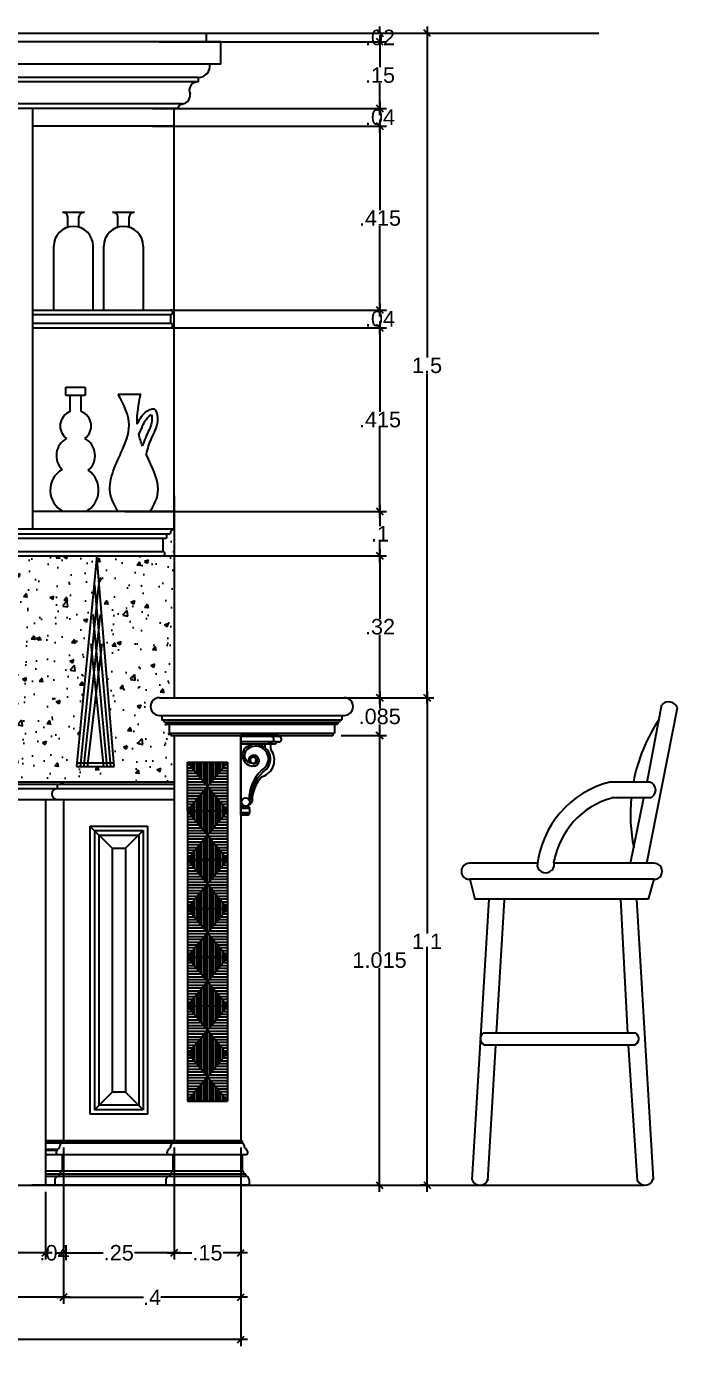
# Model space of a CAD drawing. Header units: millimetres. Extents: x 313 to 326.9, y 157.3 to 165.7.
# Drawn here: x 318.353 to 319.821, y 157.286 to 160.272 of the extents above; entities that cross this region are included whole.
import ezdxf

# ---------------------------------------------------------------- set-up
doc = ezdxf.new("R2010")
doc.units = ezdxf.units.MM
doc.header["$LTSCALE"] = 0.1
doc.header["$MEASUREMENT"] = 0
for name, color, linetype in [('cotas', 11, 'Continuous'), ('MUEBLE', 7, 'Continuous'), ('MUEBLES', 7, 'Continuous')]:
    doc.layers.add(name, color=color, linetype=linetype)
doc.styles.add('jose', font='swissel.ttf', dxfattribs={"height": 0.035})
doc.dimstyles.new('ISO-25', dxfattribs={"dimscale": 0, "dimtxt": 0.05, "dimasz": 0.015, "dimexe": 0.015, "dimexo": 0.015, "dimgap": 0, "dimtad": 0, "dimtih": 1, "dimtoh": 1, "dimdec": 3, "dimzin": 12, "dimdsep": 46, "dimtxsty": 'jose', "dimblk": 'OBLIQUE', "dimcen": 0.025, "dimdle": 0.015, "dimadec": 3, "dimazin": 3, "dimtfac": 1, "dimtdec": 3, "dimtix": 1, "dimtofl": 0, "dimtmove": 2, "dimatfit": 3, "dimfxl": 1, "dimarcsym": 0})

# ---------------------------------------------------------------- blocks, each defined once
blk = doc.blocks.new('ILUMINACION')
at = {"layer": 'MUEBLE', "color": 11}
for p, q in [((0, 0), (-0.0457, -0.4754)), ((0.0394, -0.4754), (0, 0)), ((0.0037, -0.0662), (-0.0378, -0.4759)), ((0.0314, -0.4759), (-0.0043, -0.0662)), ((0.0074, -0.1325), (-0.0298, -0.4765)), ((0.0235, -0.4763), (-0.0086, -0.1324)), ((0.0111, -0.1987), (-0.0218, -0.477)), ((0.0155, -0.4768), (-0.0129, -0.1986)), ((-0.0457, -0.4674), (0.0394, -0.4674)), ((-0.0457, -0.4754), (0.0394, -0.4754))]:
    blk.add_line(p, q, dxfattribs=at)
blk = doc.blocks.new('_Oblique')
at = {"layer": 'MUEBLE', "color": 0, "lineweight": -2}
blk.add_line((-0.5, -0.5), (0.5, 0.5), dxfattribs=at)
blk = doc.blocks.new('*D62')
at = {"layer": 'cotas', "color": 0, "lineweight": -2}
for p, q in [((319.2565, 160.2721), (319.2565, 159.525)), ((319.0526, 160.2571), (319.2715, 160.2571)), ((319.2565, 158.7421), (319.2565, 159.4891)), ((319.0526, 158.7571), (319.2715, 158.7571))]:
    blk.add_line(p, q, dxfattribs=at)
at = {"layer": 'Defpoints', "color": 0}
for p in [(319.0376, 160.2571), (319.2565, 160.2571), (319.0376, 158.7571)]:
    blk.add_point(p, dxfattribs=at)
at = {"layer": 'cotas', "color": 0, "lineweight": -2, "xscale": 0.015, "yscale": 0.015, "zscale": 0.015}
for p, rotation in [((319.2565, 160.2571), 90), ((319.2565, 158.7571), 270)]:
    blk.add_blockref('_Oblique', p, dxfattribs=dict(at, rotation=rotation))
at = {"layer": 'cotas', "color": 0, "insert": (319.2565, 159.5071), "char_height": 0.035, "attachment_point": 5, "style": 'jose'}
blk.add_mtext('1.5', dxfattribs=at)
blk = doc.blocks.new('*D61')
at = {"layer": 'cotas', "color": 0, "lineweight": -2}
for p, q in [((319.1503, 160.2571), (319.1503, 160.2721)), ((318.667, 160.2571), (319.1653, 160.2571)), ((318.667, 160.2371), (319.1653, 160.2371)), ((319.1503, 160.2371), (319.1503, 160.2221))]:
    blk.add_line(p, q, dxfattribs=at)
at = {"layer": 'Defpoints', "color": 0}
for p in [(318.652, 160.2571), (319.1503, 160.2571), (318.652, 160.2371)]:
    blk.add_point(p, dxfattribs=at)
at = {"layer": 'cotas', "color": 0, "lineweight": -2, "xscale": 0.015, "yscale": 0.015, "zscale": 0.015}
for p, rotation in [((319.1503, 160.2571), 270), ((319.1503, 160.2371), 90)]:
    blk.add_blockref('_Oblique', p, dxfattribs=dict(at, rotation=rotation))
at = {"layer": 'cotas', "color": 0, "insert": (319.1503, 160.2471), "char_height": 0.035, "attachment_point": 5, "style": 'jose'}
blk.add_mtext('.02', dxfattribs=at)
blk = doc.blocks.new('*D60')
at = {"layer": 'cotas', "color": 0, "lineweight": -2}
for p, q in [((319.1503, 160.2521), (319.1503, 160.18)), ((318.652, 160.2371), (319.1653, 160.2371)), ((319.1503, 160.0721), (319.1503, 160.1441)), ((318.652, 160.0871), (319.1653, 160.0871))]:
    blk.add_line(p, q, dxfattribs=at)
at = {"layer": 'Defpoints', "color": 0}
for p in [(318.637, 160.2371), (319.1503, 160.2371), (318.637, 160.0871)]:
    blk.add_point(p, dxfattribs=at)
at = {"layer": 'cotas', "color": 0, "lineweight": -2, "xscale": 0.015, "yscale": 0.015, "zscale": 0.015}
for p, rotation in [((319.1503, 160.2371), 90), ((319.1503, 160.0871), 270)]:
    blk.add_blockref('_Oblique', p, dxfattribs=dict(at, rotation=rotation))
at = {"layer": 'cotas', "color": 0, "insert": (319.1503, 160.1621), "char_height": 0.035, "attachment_point": 5, "style": 'jose'}
blk.add_mtext('.15', dxfattribs=at)
blk = doc.blocks.new('*D59')
at = {"layer": 'cotas', "color": 0, "lineweight": -2}
for p, q in [((319.1503, 160.1021), (319.1503, 160.085)), ((318.637, 160.0871), (319.1653, 160.0871)), ((318.637, 160.0471), (319.1653, 160.0471)), ((319.1503, 160.0321), (319.1503, 160.0491))]:
    blk.add_line(p, q, dxfattribs=at)
at = {"layer": 'Defpoints', "color": 0}
for p in [(318.622, 160.0871), (319.1503, 160.0871), (318.622, 160.0471)]:
    blk.add_point(p, dxfattribs=at)
at = {"layer": 'cotas', "color": 0, "lineweight": -2, "xscale": 0.015, "yscale": 0.015, "zscale": 0.015}
for p, rotation in [((319.1503, 160.0871), 90), ((319.1503, 160.0471), 270)]:
    blk.add_blockref('_Oblique', p, dxfattribs=dict(at, rotation=rotation))
at = {"layer": 'cotas', "color": 0, "insert": (319.1503, 160.0671), "char_height": 0.035, "attachment_point": 5, "style": 'jose'}
blk.add_mtext('.04', dxfattribs=at)
blk = doc.blocks.new('*D58')
at = {"layer": 'cotas', "color": 0, "lineweight": -2}
for p, q in [((319.1503, 160.0621), (319.1503, 159.8575)), ((318.6432, 160.0471), (319.1653, 160.0471)), ((319.1503, 159.6171), (319.1503, 159.8216)), ((318.6589, 159.6321), (319.1653, 159.6321))]:
    blk.add_line(p, q, dxfattribs=at)
at = {"layer": 'Defpoints', "color": 0}
for p in [(318.6282, 160.0471), (319.1503, 160.0471), (318.6439, 159.6321)]:
    blk.add_point(p, dxfattribs=at)
at = {"layer": 'cotas', "color": 0, "lineweight": -2, "xscale": 0.015, "yscale": 0.015, "zscale": 0.015}
for p, rotation in [((319.1503, 160.0471), 90), ((319.1503, 159.6321), 270)]:
    blk.add_blockref('_Oblique', p, dxfattribs=dict(at, rotation=rotation))
at = {"layer": 'cotas', "color": 0, "insert": (319.1503, 159.8396), "char_height": 0.035, "attachment_point": 5, "style": 'jose'}
blk.add_mtext('.415', dxfattribs=at)
blk = doc.blocks.new('*D57')
at = {"layer": 'cotas', "color": 0, "lineweight": -2}
for p, q in [((319.1503, 159.6471), (319.1503, 159.63)), ((318.5882, 159.6321), (319.1653, 159.6321)), ((318.5882, 159.5921), (319.1653, 159.5921)), ((319.1503, 159.5771), (319.1503, 159.5941))]:
    blk.add_line(p, q, dxfattribs=at)
at = {"layer": 'Defpoints', "color": 0}
for p in [(318.5732, 159.6321), (319.1503, 159.6321), (318.5732, 159.5921)]:
    blk.add_point(p, dxfattribs=at)
at = {"layer": 'cotas', "color": 0, "lineweight": -2, "xscale": 0.015, "yscale": 0.015, "zscale": 0.015}
for p, rotation in [((319.1503, 159.6321), 90), ((319.1503, 159.5921), 270)]:
    blk.add_blockref('_Oblique', p, dxfattribs=dict(at, rotation=rotation))
at = {"layer": 'cotas', "color": 0, "insert": (319.1503, 159.6121), "char_height": 0.035, "attachment_point": 5, "style": 'jose'}
blk.add_mtext('.04', dxfattribs=at)
blk = doc.blocks.new('*D56')
at = {"layer": 'cotas', "color": 0, "lineweight": -2}
for p, q in [((318.5895, 159.5921), (319.1653, 159.5921)), ((319.1503, 159.6071), (319.1503, 159.4025)), ((319.1503, 159.1621), (319.1503, 159.3666)), ((318.5895, 159.1771), (319.1653, 159.1771))]:
    blk.add_line(p, q, dxfattribs=at)
at = {"layer": 'Defpoints', "color": 0}
for p in [(318.5745, 159.5921), (319.1503, 159.5921), (318.5745, 159.1771)]:
    blk.add_point(p, dxfattribs=at)
at = {"layer": 'cotas', "color": 0, "lineweight": -2, "xscale": 0.015, "yscale": 0.015, "zscale": 0.015}
for p, rotation in [((319.1503, 159.5921), 90), ((319.1503, 159.1771), 270)]:
    blk.add_blockref('_Oblique', p, dxfattribs=dict(at, rotation=rotation))
at = {"layer": 'cotas', "color": 0, "insert": (319.1503, 159.3846), "char_height": 0.035, "attachment_point": 5, "style": 'jose'}
blk.add_mtext('.415', dxfattribs=at)
blk = doc.blocks.new('*D55')
at = {"layer": 'cotas', "color": 0, "lineweight": -2}
for p, q in [((318.5745, 159.1771), (319.1653, 159.1771)), ((319.1503, 159.1921), (319.1503, 159.1446)), ((319.1503, 159.0621), (319.1503, 159.1096)), ((318.5805, 159.0771), (319.1653, 159.0771))]:
    blk.add_line(p, q, dxfattribs=at)
at = {"layer": 'Defpoints', "color": 0}
for p in [(318.5595, 159.1771), (319.1503, 159.1771), (318.5655, 159.0771)]:
    blk.add_point(p, dxfattribs=at)
at = {"layer": 'cotas', "color": 0, "lineweight": -2, "xscale": 0.015, "yscale": 0.015, "zscale": 0.015}
for p, rotation in [((319.1503, 159.1771), 90), ((319.1503, 159.0771), 270)]:
    blk.add_blockref('_Oblique', p, dxfattribs=dict(at, rotation=rotation))
at = {"layer": 'cotas', "color": 0, "insert": (319.1503, 159.1271), "char_height": 0.035, "attachment_point": 5, "style": 'jose'}
blk.add_mtext('.1', dxfattribs=at)
blk = doc.blocks.new('*D54')
at = {"layer": 'cotas', "color": 0, "lineweight": -2}
for p, q in [((318.5117, 159.0771), (319.1653, 159.0771)), ((319.1503, 159.0921), (319.1503, 158.9351)), ((319.1503, 158.7421), (319.1503, 158.8991)), ((319.0526, 158.7571), (319.1653, 158.7571))]:
    blk.add_line(p, q, dxfattribs=at)
at = {"layer": 'Defpoints', "color": 0}
for p in [(318.4967, 159.0771), (319.1503, 159.0771), (319.0376, 158.7571)]:
    blk.add_point(p, dxfattribs=at)
at = {"layer": 'cotas', "color": 0, "lineweight": -2, "xscale": 0.015, "yscale": 0.015, "zscale": 0.015}
for p, rotation in [((319.1503, 159.0771), 90), ((319.1503, 158.7571), 270)]:
    blk.add_blockref('_Oblique', p, dxfattribs=dict(at, rotation=rotation))
at = {"layer": 'cotas', "color": 0, "insert": (319.1503, 158.9171), "char_height": 0.035, "attachment_point": 5, "style": 'jose'}
blk.add_mtext('.32', dxfattribs=at)
blk = doc.blocks.new('*D53')
at = {"layer": 'cotas', "color": 0, "lineweight": -2}
for p, q in [((319.0376, 158.7571), (319.2715, 158.7571)), ((319.2565, 158.7721), (319.2565, 158.2246)), ((319.2565, 157.6421), (319.2565, 158.1896)), ((319.2584, 157.6571), (319.2415, 157.6571))]:
    blk.add_line(p, q, dxfattribs=at)
at = {"layer": 'Defpoints', "color": 0}
for p in [(319.0226, 158.7571), (319.2565, 158.7571), (319.2734, 157.6571)]:
    blk.add_point(p, dxfattribs=at)
at = {"layer": 'cotas', "color": 0, "lineweight": -2, "xscale": 0.015, "yscale": 0.015, "zscale": 0.015}
for p, rotation in [((319.2565, 158.7571), 90), ((319.2565, 157.6571), 270)]:
    blk.add_blockref('_Oblique', p, dxfattribs=dict(at, rotation=rotation))
at = {"layer": 'cotas', "color": 0, "insert": (319.2565, 158.2071), "char_height": 0.035, "attachment_point": 5, "style": 'jose'}
blk.add_mtext('1.1', dxfattribs=at)
blk = doc.blocks.new('*D52')
at = {"layer": 'cotas', "color": 0, "lineweight": -2}
for p, q in [((319.1464, 158.7571), (319.1647, 158.7571)), ((319.1497, 158.7721), (319.1497, 158.7325)), ((319.1497, 158.6571), (319.1497, 158.6966)), ((319.0627, 158.6721), (319.1647, 158.6721))]:
    blk.add_line(p, q, dxfattribs=at)
at = {"layer": 'Defpoints', "color": 0}
for p in [(319.1314, 158.7571), (319.1497, 158.7571), (319.0477, 158.6721)]:
    blk.add_point(p, dxfattribs=at)
at = {"layer": 'cotas', "color": 0, "lineweight": -2, "xscale": 0.015, "yscale": 0.015, "zscale": 0.015}
for p, rotation in [((319.1497, 158.7571), 90), ((319.1497, 158.6721), 270)]:
    blk.add_blockref('_Oblique', p, dxfattribs=dict(at, rotation=rotation))
at = {"layer": 'cotas', "color": 0, "insert": (319.1497, 158.7146), "char_height": 0.035, "attachment_point": 5, "style": 'jose'}
blk.add_mtext('.085', dxfattribs=at)
blk = doc.blocks.new('*D51')
at = {"layer": 'cotas', "color": 0, "lineweight": -2}
for p, q in [((319.1493, 158.6871), (319.1493, 158.1825)), ((319.153, 158.6721), (319.1643, 158.6721)), ((319.1493, 157.6421), (319.1493, 158.1466)), ((319.153, 157.6571), (319.1643, 157.6571))]:
    blk.add_line(p, q, dxfattribs=at)
at = {"layer": 'Defpoints', "color": 0}
for p in [(319.138, 158.6721), (319.1493, 158.6721), (319.138, 157.6571)]:
    blk.add_point(p, dxfattribs=at)
at = {"layer": 'cotas', "color": 0, "lineweight": -2, "xscale": 0.015, "yscale": 0.015, "zscale": 0.015}
for p, rotation in [((319.1493, 158.6721), 90), ((319.1493, 157.6571), 270)]:
    blk.add_blockref('_Oblique', p, dxfattribs=dict(at, rotation=rotation))
at = {"layer": 'cotas', "color": 0, "insert": (319.1493, 158.1646), "char_height": 0.035, "attachment_point": 5, "style": 'jose'}
blk.add_mtext('1.015', dxfattribs=at)
blk = doc.blocks.new('*D50')
at = {"layer": 'cotas', "color": 0, "lineweight": -2}
for p, q in [((318.8362, 157.7421), (318.8362, 157.2938)), ((316.7162, 157.6421), (316.7162, 157.2938)), ((316.7012, 157.3088), (317.724, 157.3088)), ((318.8512, 157.3088), (317.8284, 157.3088))]:
    blk.add_line(p, q, dxfattribs=at)
at = {"layer": 'Defpoints', "color": 0}
for p in [(318.8362, 157.7571), (316.7162, 157.6571), (318.8362, 157.3088)]:
    blk.add_point(p, dxfattribs=at)
at = {"layer": 'cotas', "color": 0, "lineweight": -2, "xscale": 0.015, "yscale": 0.015, "zscale": 0.015, "rotation": 180}
blk.add_blockref('_Oblique', (316.7162, 157.3088), dxfattribs=at)
at = {"layer": 'cotas', "color": 0, "lineweight": -2, "xscale": 0.015, "yscale": 0.015, "zscale": 0.015}
blk.add_blockref('_Oblique', (318.8362, 157.3088), dxfattribs=at)
at = {"layer": 'cotas', "color": 0, "insert": (317.7762, 157.3088), "char_height": 0.035, "attachment_point": 5, "style": 'jose'}
blk.add_mtext('2.12', dxfattribs=at)
blk = doc.blocks.new('*D49')
at = {"layer": 'cotas', "color": 0, "lineweight": -2}
for p, q in [((318.4362, 157.7421), (318.4362, 157.3887)), ((318.8362, 157.7421), (318.8362, 157.3887)), ((318.4212, 157.4037), (318.6167, 157.4037)), ((318.8512, 157.4037), (318.6557, 157.4037))]:
    blk.add_line(p, q, dxfattribs=at)
at = {"layer": 'Defpoints', "color": 0}
for p in [(318.4362, 157.7571), (318.8362, 157.7571), (318.8362, 157.4037)]:
    blk.add_point(p, dxfattribs=at)
at = {"layer": 'cotas', "color": 0, "lineweight": -2, "xscale": 0.015, "yscale": 0.015, "zscale": 0.015, "rotation": 180}
blk.add_blockref('_Oblique', (318.4362, 157.4037), dxfattribs=at)
at = {"layer": 'cotas', "color": 0, "lineweight": -2, "xscale": 0.015, "yscale": 0.015, "zscale": 0.015}
blk.add_blockref('_Oblique', (318.8362, 157.4037), dxfattribs=at)
at = {"layer": 'cotas', "color": 0, "insert": (318.6362, 157.4037), "char_height": 0.035, "attachment_point": 5, "style": 'jose'}
blk.add_mtext('.4', dxfattribs=at)
blk = doc.blocks.new('*D48')
at = {"layer": 'cotas', "color": 0, "lineweight": -2}
for p, q in [((317.3262, 157.7421), (317.3262, 157.3887)), ((318.4362, 157.7421), (318.4362, 157.3887)), ((317.3112, 157.4037), (317.8351, 157.4037)), ((318.4512, 157.4037), (317.9273, 157.4037))]:
    blk.add_line(p, q, dxfattribs=at)
at = {"layer": 'Defpoints', "color": 0}
for p in [(317.3262, 157.7571), (318.4362, 157.7571), (318.4362, 157.4037)]:
    blk.add_point(p, dxfattribs=at)
at = {"layer": 'cotas', "color": 0, "lineweight": -2, "xscale": 0.015, "yscale": 0.015, "zscale": 0.015, "rotation": 180}
blk.add_blockref('_Oblique', (317.3262, 157.4037), dxfattribs=at)
at = {"layer": 'cotas', "color": 0, "lineweight": -2, "xscale": 0.015, "yscale": 0.015, "zscale": 0.015}
blk.add_blockref('_Oblique', (318.4362, 157.4037), dxfattribs=at)
at = {"layer": 'cotas', "color": 0, "insert": (317.8812, 157.4037), "char_height": 0.035, "attachment_point": 5, "style": 'jose'}
blk.add_mtext('1.11', dxfattribs=at)
blk = doc.blocks.new('*D46')
at = {"layer": 'cotas', "color": 0, "lineweight": -2}
for p, q in [((318.6862, 157.7421), (318.6862, 157.4891)), ((318.8362, 157.7421), (318.8362, 157.4891)), ((318.6712, 157.5041), (318.7261, 157.5041)), ((318.8512, 157.5041), (318.7963, 157.5041))]:
    blk.add_line(p, q, dxfattribs=at)
at = {"layer": 'Defpoints', "color": 0}
for p in [(318.6862, 157.7571), (318.8362, 157.7571), (318.8362, 157.5041)]:
    blk.add_point(p, dxfattribs=at)
at = {"layer": 'cotas', "color": 0, "lineweight": -2, "xscale": 0.015, "yscale": 0.015, "zscale": 0.015, "rotation": 180}
blk.add_blockref('_Oblique', (318.6862, 157.5041), dxfattribs=at)
at = {"layer": 'cotas', "color": 0, "lineweight": -2, "xscale": 0.015, "yscale": 0.015, "zscale": 0.015}
blk.add_blockref('_Oblique', (318.8362, 157.5041), dxfattribs=at)
at = {"layer": 'cotas', "color": 0, "insert": (318.7612, 157.5041), "char_height": 0.035, "attachment_point": 5, "style": 'jose'}
blk.add_mtext('.15', dxfattribs=at)
blk = doc.blocks.new('*D45')
at = {"layer": 'cotas', "color": 0, "lineweight": -2}
for p, q in [((318.4362, 157.7421), (318.4362, 157.4891)), ((318.6862, 157.7421), (318.6862, 157.4891)), ((318.4212, 157.5041), (318.5261, 157.5041)), ((318.7012, 157.5041), (318.5963, 157.5041))]:
    blk.add_line(p, q, dxfattribs=at)
at = {"layer": 'Defpoints', "color": 0}
for p in [(318.4362, 157.7571), (318.6862, 157.7571), (318.6862, 157.5041)]:
    blk.add_point(p, dxfattribs=at)
at = {"layer": 'cotas', "color": 0, "lineweight": -2, "xscale": 0.015, "yscale": 0.015, "zscale": 0.015, "rotation": 180}
blk.add_blockref('_Oblique', (318.4362, 157.5041), dxfattribs=at)
at = {"layer": 'cotas', "color": 0, "lineweight": -2, "xscale": 0.015, "yscale": 0.015, "zscale": 0.015}
blk.add_blockref('_Oblique', (318.6862, 157.5041), dxfattribs=at)
at = {"layer": 'cotas', "color": 0, "insert": (318.5612, 157.5041), "char_height": 0.035, "attachment_point": 5, "style": 'jose'}
blk.add_mtext('.25', dxfattribs=at)
blk = doc.blocks.new('*D44')
at = {"layer": 'cotas', "color": 0, "lineweight": -2}
for p, q in [((318.4362, 157.7421), (318.4362, 157.4891)), ((318.3962, 157.6421), (318.3962, 157.4891)), ((318.3962, 157.5041), (318.3812, 157.5041)), ((318.4362, 157.5041), (318.4512, 157.5041))]:
    blk.add_line(p, q, dxfattribs=at)
at = {"layer": 'Defpoints', "color": 0}
for p in [(318.4362, 157.7571), (318.3962, 157.6571), (318.4362, 157.5041)]:
    blk.add_point(p, dxfattribs=at)
at = {"layer": 'cotas', "color": 0, "lineweight": -2, "xscale": 0.015, "yscale": 0.015, "zscale": 0.015}
blk.add_blockref('_Oblique', (318.3962, 157.5041), dxfattribs=at)
at = {"layer": 'cotas', "color": 0, "lineweight": -2, "xscale": 0.015, "yscale": 0.015, "zscale": 0.015, "rotation": 180}
blk.add_blockref('_Oblique', (318.4362, 157.5041), dxfattribs=at)
at = {"layer": 'cotas', "color": 0, "insert": (318.4162, 157.5041), "char_height": 0.035, "attachment_point": 5, "style": 'jose'}
blk.add_mtext('.04', dxfattribs=at)
blk = doc.blocks.new('*D43')
at = {"layer": 'cotas', "color": 0, "lineweight": -2}
for p, q in [((318.0162, 157.6421), (318.0162, 157.4891)), ((318.3962, 157.6421), (318.3962, 157.4891)), ((318.0012, 157.5041), (318.1711, 157.5041)), ((318.4112, 157.5041), (318.2413, 157.5041))]:
    blk.add_line(p, q, dxfattribs=at)
at = {"layer": 'Defpoints', "color": 0}
for p in [(318.0162, 157.6571), (318.3962, 157.6571), (318.3962, 157.5041)]:
    blk.add_point(p, dxfattribs=at)
at = {"layer": 'cotas', "color": 0, "lineweight": -2, "xscale": 0.015, "yscale": 0.015, "zscale": 0.015, "rotation": 180}
blk.add_blockref('_Oblique', (318.0162, 157.5041), dxfattribs=at)
at = {"layer": 'cotas', "color": 0, "lineweight": -2, "xscale": 0.015, "yscale": 0.015, "zscale": 0.015}
blk.add_blockref('_Oblique', (318.3962, 157.5041), dxfattribs=at)
at = {"layer": 'cotas', "color": 0, "insert": (318.2062, 157.5041), "char_height": 0.035, "attachment_point": 5, "style": 'jose'}
blk.add_mtext('.38', dxfattribs=at)

msp = doc.modelspace()

# ---------------------------------------------------------------- hatches: boundary and pattern name
at = {"layer": 'cotas'}
h = msp.add_hatch(dxfattribs=at)
h.set_pattern_fill('LINE', color=254, scale=0.0015, angle=90, style=0)
h.set_pattern_definition([(90, (-5.1218015, 2.4398983), (-0.0047625, 3e-19), [])])
h.paths.add_polyline_path([(318.7162, 158.6116), (318.7612, 158.5566), (318.8062, 158.6116)])
h.paths.add_polyline_path([(318.7612, 158.5566), (318.7162, 158.5016), (318.8062, 158.5016)])
h = msp.add_hatch(dxfattribs=at)
h.set_pattern_fill('LINE', color=254, scale=0.002, style=0)
h.set_pattern_definition([(0, (-5.1218015, 2.439898), (0, 0.00635), [])])
h.paths.add_polyline_path([(318.7162, 158.6116), (318.7162, 158.5016), (318.7612, 158.5566)])
h.paths.add_polyline_path([(318.8062, 158.6116), (318.7612, 158.5566), (318.8062, 158.5016)])
h = msp.add_hatch(dxfattribs=at)
h.set_pattern_fill('LINE', color=254, scale=0.002, style=0)
h.set_pattern_definition([(0, (-5.1218015, 2.329908), (0, 0.00635), [])])
h.paths.add_polyline_path([(318.7162, 158.5016), (318.7162, 158.3916), (318.7612, 158.4466)])
h.paths.add_polyline_path([(318.8062, 158.5016), (318.7612, 158.4466), (318.8062, 158.3916)])
h = msp.add_hatch(dxfattribs=at)
h.set_pattern_fill('LINE', color=254, scale=0.0015, angle=90, style=0)
h.set_pattern_definition([(90, (-5.1218015, 2.3299083), (-0.0047625, 3e-19), [])])
h.paths.add_polyline_path([(318.7162, 158.5016), (318.7612, 158.4466), (318.8062, 158.5016)])
h.paths.add_polyline_path([(318.7612, 158.4466), (318.7162, 158.3916), (318.8062, 158.3916)])
h = msp.add_hatch(dxfattribs=at)
h.set_pattern_fill('LINE', color=254, scale=0.002, style=0)
h.set_pattern_definition([(0, (-5.1218015, 2.219918), (0, 0.00635), [])])
h.paths.add_polyline_path([(318.7162, 158.3916), (318.7162, 158.2816), (318.7612, 158.3366)])
h.paths.add_polyline_path([(318.8062, 158.3916), (318.7612, 158.3366), (318.8062, 158.2816)])
h = msp.add_hatch(dxfattribs=at)
h.set_pattern_fill('LINE', color=254, scale=0.0015, angle=90, style=0)
h.set_pattern_definition([(90, (-5.1218015, 2.2199183), (-0.0047625, 3e-19), [])])
h.paths.add_polyline_path([(318.7162, 158.3916), (318.7612, 158.3366), (318.8062, 158.3916)])
h.paths.add_polyline_path([(318.7612, 158.3366), (318.7162, 158.2816), (318.8062, 158.2816)])
h = msp.add_hatch(dxfattribs=at)
h.set_pattern_fill('LINE', color=254, scale=0.002, style=0)
h.set_pattern_definition([(0, (-5.1218015, 2.109928), (0, 0.00635), [])])
h.paths.add_polyline_path([(318.7162, 158.2816), (318.7162, 158.1716), (318.7612, 158.2266)])
h.paths.add_polyline_path([(318.8062, 158.2816), (318.7612, 158.2266), (318.8062, 158.1716)])
h = msp.add_hatch(dxfattribs=at)
h.set_pattern_fill('LINE', color=254, scale=0.0015, angle=90, style=0)
h.set_pattern_definition([(90, (-5.1218015, 2.1099283), (-0.0047625, 3e-19), [])])
h.paths.add_polyline_path([(318.7162, 158.2816), (318.7612, 158.2266), (318.8062, 158.2816)])
h.paths.add_polyline_path([(318.7612, 158.2266), (318.7162, 158.1716), (318.8062, 158.1716)])
h = msp.add_hatch(dxfattribs=at)
h.set_pattern_fill('LINE', color=254, scale=0.002, style=0)
h.set_pattern_definition([(0, (-5.1218015, 1.999938), (0, 0.00635), [])])
h.paths.add_polyline_path([(318.7162, 158.1716), (318.7162, 158.0616), (318.7612, 158.1166)])
h.paths.add_polyline_path([(318.8062, 158.1716), (318.7612, 158.1166), (318.8062, 158.0616)])
h = msp.add_hatch(dxfattribs=at)
h.set_pattern_fill('LINE', color=254, scale=0.0015, angle=90, style=0)
h.set_pattern_definition([(90, (-5.1218015, 1.9999383), (-0.0047625, 3e-19), [])])
h.paths.add_polyline_path([(318.7162, 158.1716), (318.7612, 158.1166), (318.8062, 158.1716)])
h.paths.add_polyline_path([(318.7612, 158.1166), (318.7162, 158.0616), (318.8062, 158.0616)])
h = msp.add_hatch(dxfattribs=at)
h.set_pattern_fill('LINE', color=254, scale=0.002, style=0)
h.set_pattern_definition([(0, (-5.1218015, 1.889948), (0, 0.00635), [])])
h.paths.add_polyline_path([(318.7162, 158.0616), (318.7162, 157.9517), (318.7612, 158.0067)])
h.paths.add_polyline_path([(318.8062, 158.0616), (318.7612, 158.0067), (318.8062, 157.9517)])
h = msp.add_hatch(dxfattribs=at)
h.set_pattern_fill('LINE', color=254, scale=0.0015, angle=90, style=0)
h.set_pattern_definition([(90, (-5.1218015, 1.8899483), (-0.0047625, 3e-19), [])])
h.paths.add_polyline_path([(318.7162, 158.0616), (318.7612, 158.0067), (318.8062, 158.0616)])
h.paths.add_polyline_path([(318.7612, 158.0067), (318.7162, 157.9517), (318.8062, 157.9517)])
h = msp.add_hatch(dxfattribs=at)
h.set_pattern_fill('LINE', color=254, scale=0.002, style=0)
h.set_pattern_definition([(0, (-5.1218015, 1.784898), (0, 0.00635), [])])
h.paths.add_polyline_path([(318.7162, 157.9566), (318.7162, 157.8466), (318.7612, 157.9016)])
h.paths.add_polyline_path([(318.8062, 157.9566), (318.7612, 157.9016), (318.8062, 157.8466)])
h = msp.add_hatch(dxfattribs=at)
h.set_pattern_fill('LINE', color=254, scale=0.0015, angle=90, style=0)
h.set_pattern_definition([(90, (-5.1218015, 1.7848983), (-0.0047625, 3e-19), [])])
h.paths.add_polyline_path([(318.7162, 157.9566), (318.7612, 157.9016), (318.8062, 157.9566)])
h.paths.add_polyline_path([(318.7612, 157.9016), (318.7162, 157.8466), (318.8062, 157.8466)])
at = {"layer": 'MUEBLE'}
h = msp.add_hatch(dxfattribs=at)
h.set_pattern_fill('AR-CONC', color=254, scale=0.0005, style=0)
h.set_pattern_definition([(50, (-25.55085, 1.66305), (0.091092334, -0.007969543), [0.009525, -0.104775]), (355, (-25.55085, 1.66305), (-0.017621413, 0.095528321), [0.00762, -0.08382]), (100.451, (-25.54326, 1.66238), (0.07347125, 0.087558344), [0.008095, -0.089045]), (46.1842, (-25.55085, 1.68845), (0.13553952, -0.021021164), [0.0142875, -0.1571625]), (96.6356, (-25.53955, 1.6867), (0.118702117, 0.12371278), [0.0121425, -0.1335675]), (351.184, (-25.55085, 1.68845), (0.118702303, 0.12371256), [0.01143, -0.12573]), (21, (-25.53815, 1.6821), (0.07580744, -0.051132759), [0.009525, -0.104775]), (326, (-25.53815, 1.6821), (0.030901014, 0.092093983), [0.00762, -0.08382]), (71.4514, (-25.53183, 1.67784), (0.106708245, 0.040961429), [0.008095, -0.089045]), (37.5, (-25.55085, 1.663047), (0.0015443016, 0.0422775194), [0, -0.082804, 0, -0.08509, 0, -0.0841375]), (7.5, (-25.55085, 1.663047), (0.033409831, 0.0500902874), [0, -0.048514, 0, -0.080899, 0, -0.0320675]), (327.5, (-25.57917, 1.663047), (0.0677952976, -0.002864372), [0, -0.03175, 0, -0.09906, 0, -0.131445]), (317.5, (-25.59187, 1.66305), (0.074064591, 0.0127132455), [0, -0.041275, 0, -0.065786, 0, -0.093345])])
h.paths.add_polyline_path([(318.6862, 158.5671), (318.6862, 158.6721), (318.6784, 158.6721), (318.6784, 158.6771), (318.6747, 158.6771), (318.6747, 158.6971), (318.6682, 158.6971), (318.6682, 158.7021), (318.6643, 158.7021, 0.342603), (318.6587, 158.7071), (318.6579, 158.7071), (318.6579, 158.7171), (318.6527, 158.7171, -1), (318.6527, 158.7571), (318.6862, 158.7571), (318.6862, 159.1371, 0.352138), (318.6769, 159.1271), (318.6691, 159.1271), (318.6691, 159.1171), (318.6604, 159.1171), (318.6604, 159.0871, -1), (318.6604, 159.0771), (318.5117, 159.0771), (318.5511, 158.6016), (318.4659, 158.6016), (318.5117, 159.0771), (317.8362, 159.0771), (317.8748, 158.6116), (317.7896, 158.6116), (317.8344, 159.0771), (317.0104, 159.0771), (317.0498, 158.6016), (316.9646, 158.6016), (317.0104, 159.0771), (316.7162, 159.0771), (316.7162, 158.5671), (316.7531, 158.5671, -0.257231), (316.7669, 158.5808, -0.006297), (316.7711, 158.6007, -0.37105), (316.7645, 158.6083, -0.791418), (316.7791, 158.6118), (316.786, 158.6118), (316.786, 158.6221), (316.8066, 158.6221), (316.8066, 158.6118), (316.8135, 158.6118, -0.791418), (316.828, 158.6083, -0.455324), (316.8193, 158.6007, -0.006397), (316.8219, 158.5808, -0.257231), (316.8356, 158.5671), (317.6493, 158.5671), (317.6293, 158.5871), (317.6293, 158.7107), (317.6365, 158.7107), (317.6366, 158.7107), (317.6269, 158.7241), (317.6402, 158.7338), (317.6461, 158.7257), (317.6499, 158.7332), (317.6455, 158.7384), (317.6531, 158.7449), (317.659, 158.7381), (317.6571, 158.7512), (317.6713, 158.7532), (317.6744, 158.7313), (317.6839, 158.7292), (317.6755, 158.7407), (317.6856, 158.748), (317.6828, 158.7518), (317.6961, 158.7615), (317.7063, 158.7476), (317.7206, 158.7445), (317.7199, 158.7499), (317.7341, 158.7519), (317.737, 158.7317), (317.7456, 158.7381), (317.7527, 158.7284), (317.7642, 158.7332), (317.771, 158.7166), (317.7567, 158.7107), (317.7731, 158.7107), (317.7731, 158.6503), (317.7884, 158.6437, -0.576273), (317.7844, 158.6344), (317.7731, 158.6393), (317.7731, 158.5871), (317.7531, 158.5671)])
h.paths.add_polyline_path([(316.9336, 158.8143, 0.614355), (316.7864, 158.7635), (316.7864, 158.6282), (316.8064, 158.6282), (316.8064, 158.762, -0.607428), (316.9197, 158.8, -0.181511), (316.9364, 158.7638), (316.9564, 158.7638, 0.186847)], flags=16)
h.paths.add_polyline_path([(316.961, 158.7363), (316.9344, 158.7363, -0.209442), (316.9344, 158.7638), (316.961, 158.7638, -0.209442)], flags=16)

# ---------------------------------------------------------------- linework, layer by layer
for p, q in [((318.6604, 159.1171), (318.6604, 159.0871)), ((318.6691, 159.1271), (318.6691, 159.1171)), ((316.7162, 159.0771), (318.6604, 159.0771))]:
    msp.add_line(p, q)
for centre, radius, start, end in [((318.6878, 159.1263), 0.0109, 98.3685, 175.9649), ((318.6604, 159.0821), 0.005, 270, 90)]:
    msp.add_arc(centre, radius, start, end)
at = {"layer": 'cotas', "color": 254}
for p, q in [((318.7162, 158.6116), (318.7612, 158.5566)), ((318.7612, 158.5566), (318.8062, 158.6116)), ((318.7612, 158.5566), (318.7162, 158.5016)), ((318.7612, 158.5566), (318.8062, 158.5016)), ((318.7162, 158.5016), (318.7612, 158.4466)), ((318.7612, 158.4466), (318.8062, 158.5016)), ((318.8062, 158.5016), (318.8062, 157.8466)), ((318.7612, 158.4466), (318.7162, 158.3916)), ((318.7612, 158.4466), (318.8062, 158.3916)), ((318.7162, 158.3916), (318.7612, 158.3366)), ((318.7612, 158.3366), (318.8062, 158.3916)), ((318.7612, 158.3366), (318.7162, 158.2816)), ((318.7612, 158.3366), (318.8062, 158.2816)), ((318.7162, 158.2816), (318.7612, 158.2266)), ((318.7612, 158.2266), (318.8062, 158.2816)), ((318.7612, 158.2266), (318.7162, 158.1716)), ((318.7612, 158.2266), (318.8062, 158.1716)), ((318.7162, 158.1716), (318.7612, 158.1166)), ((318.7612, 158.1166), (318.8062, 158.1716)), ((318.7612, 158.1166), (318.7162, 158.0616)), ((318.7612, 158.1166), (318.8062, 158.0616)), ((318.7162, 158.0616), (318.7612, 158.0067)), ((318.7612, 158.0067), (318.8062, 158.0616)), ((318.7612, 158.0067), (318.7162, 157.9517)), ((318.7612, 158.0067), (318.8062, 157.9517)), ((318.7162, 157.9566), (318.7612, 157.9016)), ((318.7612, 157.9016), (318.8062, 157.9566)), ((318.7612, 157.9016), (318.7162, 157.8466)), ((318.7612, 157.9016), (318.8062, 157.8466))]:
    msp.add_line(p, q, dxfattribs=at)
at = {"layer": 'MUEBLE', "color": 0}
for p, q in [((316.7162, 160.2571), (319.6436, 160.2571)), ((318.7591, 160.2371), (318.7591, 160.2571)), ((318.7912, 160.2371), (316.7162, 160.2371)), ((318.7912, 160.1871), (317.1162, 160.1871)), ((318.7413, 160.1571), (317.0906, 160.1571)), ((318.7413, 160.1571), (317.0906, 160.1571)), ((318.7413, 160.1571), (317.0906, 160.1571)), ((318.7413, 160.1571), (317.0906, 160.1571)), ((318.6899, 160.0871), (316.7162, 160.0871)), ((318.3662, 160.0871), (318.3662, 159.1371)), ((318.6862, 159.1371), (318.6862, 160.0871)), ((318.6862, 160.0471), (318.3662, 160.0471)), ((318.3662, 159.6321), (318.678, 159.6321)), ((318.678, 159.6221), (318.678, 159.6021)), ((318.3662, 159.5921), (318.678, 159.5921)), ((318.6862, 159.2124), (318.6862, 158.7571)), ((318.6862, 159.1771), (318.3662, 159.1771)), ((318.6862, 159.1371), (316.7162, 159.1371)), ((316.7162, 159.0771), (318.6604, 159.0771)), ((318.6527, 158.7571), (319.0697, 158.7571)), ((318.6579, 158.7171), (318.6579, 158.7071)), ((318.6682, 158.7021), (318.6682, 158.6971)), ((318.6747, 158.6971), (318.6747, 158.6771)), ((319.0477, 158.6971), (319.0477, 158.6771)), ((319.0543, 158.7021), (319.0543, 158.6971)), ((319.0646, 158.7171), (319.0646, 158.7071)), ((318.6784, 158.6771), (318.6784, 158.6721)), ((318.6784, 158.6721), (319.044, 158.6721)), ((318.6862, 158.6721), (318.6862, 157.7571)), ((318.9212, 158.6721), (318.8362, 158.6721)), ((318.8362, 158.4921), (318.8362, 158.6721)), ((318.8362, 158.6721), (318.8362, 157.7571)), ((319.044, 158.6771), (319.044, 158.6721)), ((318.7162, 158.6116), (318.8062, 158.6116)), ((318.7162, 158.6116), (318.8062, 158.6116)), ((318.7162, 158.5016), (318.7162, 158.6116)), ((318.8062, 158.6116), (318.8062, 158.5016)), ((316.7162, 158.5671), (318.6862, 158.5671)), ((318.4362, 158.5671), (318.6862, 158.5671)), ((316.7162, 158.5271), (318.6862, 158.5271)), ((318.3962, 158.5271), (318.3962, 157.6571)), ((318.4362, 158.5271), (318.4362, 157.7571)), ((318.7162, 158.5016), (318.8062, 158.5016)), ((318.7162, 158.5016), (318.8062, 158.5016)), ((318.7162, 158.5016), (318.7162, 157.8466)), ((318.7162, 158.5016), (318.8062, 158.5016)), ((318.7162, 158.5016), (318.8062, 158.5016)), ((318.7162, 158.5016), (318.8062, 158.5016)), ((318.5062, 158.4571), (318.5062, 157.8271)), ((318.5062, 158.4571), (318.6162, 158.4571)), ((318.6162, 158.4571), (318.6162, 157.8271)), ((318.7162, 158.3916), (318.8062, 158.3916)), ((318.7162, 158.3916), (318.8062, 158.3916)), ((318.7162, 158.3916), (318.8062, 158.3916)), ((318.7162, 158.2816), (318.8062, 158.2816)), ((318.7162, 158.2816), (318.8062, 158.2816)), ((318.7162, 158.2816), (318.8062, 158.2816)), ((318.7162, 158.1716), (318.8062, 158.1716)), ((318.7162, 158.1716), (318.8062, 158.1716)), ((318.7162, 158.1716), (318.8062, 158.1716)), ((318.7162, 158.0616), (318.8062, 158.0616)), ((318.7162, 158.0616), (318.8062, 158.0616)), ((318.6162, 157.8271), (318.5062, 157.8271)), ((318.6162, 157.8271), (318.5062, 157.8271)), ((318.7162, 157.8466), (318.8062, 157.8466)), ((318.7162, 157.8466), (318.8062, 157.8466)), ((318.8396, 157.7571), (318.3962, 157.7571)), ((318.3962, 157.7571), (318.8396, 157.7571)), ((316.7162, 157.6571), (319.7458, 157.6571)), ((318.8551, 157.6571), (318.3647, 157.6571))]:
    msp.add_line(p, q, dxfattribs=at)
at = {"layer": 'MUEBLE', "color": 40, "ltscale": 0.02}
for p, q in [((318.4339, 159.8532), (318.4839, 159.8532)), ((318.5469, 159.8532), (318.5969, 159.8532)), ((318.4464, 159.8192), (318.4464, 159.8423)), ((318.4714, 159.8192), (318.4714, 159.8423)), ((318.5594, 159.8192), (318.5594, 159.8423)), ((318.5844, 159.8192), (318.5844, 159.8423)), ((318.4143, 159.6321), (318.4143, 159.7763)), ((318.5036, 159.6321), (318.5036, 159.7763)), ((318.5273, 159.6321), (318.5273, 159.7763)), ((318.6166, 159.6321), (318.6166, 159.7763)), ((318.4418, 159.4578), (318.4857, 159.4578)), ((318.4418, 159.4388), (318.4418, 159.4578)), ((318.4857, 159.4388), (318.4418, 159.4388)), ((318.4515, 159.4029), (318.4515, 159.4388)), ((318.4765, 159.4029), (318.4765, 159.4388)), ((318.4857, 159.4578), (318.4857, 159.4388)), ((318.5599, 159.4423), (318.6107, 159.4423))]:
    msp.add_line(p, q, dxfattribs=at)
at = {"layer": 'MUEBLE'}
for p, q in [((318.6527, 158.7571), (319.0697, 158.7571)), ((318.6527, 158.7171), (319.0697, 158.7171))]:
    msp.add_line(p, q, dxfattribs=at)
at = {"layer": 'MUEBLE', "color": 11}
for p, q in [((317.335, 158.5621), (318.6862, 158.5621)), ((317.34, 158.5521), (318.6862, 158.5521))]:
    msp.add_line(p, q, dxfattribs=at)
at = {"layer": 'MUEBLE', "color": 40, "ltscale": 0.02}
for centre, radius, start, end in [((318.4339, 159.8406), 0.0126, 7.7965, 90), ((318.4839, 159.8406), 0.0126, 90, 172.2035), ((318.5469, 159.8406), 0.0126, 7.7965, 90), ((318.5969, 159.8406), 0.0126, 90, 172.2035), ((318.4589, 159.7763), 0.0446, 0, 180), ((318.5719, 159.7763), 0.0446, 0, 180), ((318.464, 159.3702), 0.035, 110.9444, 233.8255), ((318.464, 159.3702), 0.035, 306.1745, 69.0556), ((319.2452, 159.0617), 0.7019, 154.0274, 155.5626), ((318.464, 159.3035), 0.0437, 118.177, 225.2936), ((318.464, 159.3035), 0.0437, 310.6183, 61.823), ((318.4612, 159.2255), 0.0546, 120.7854, 242.3356), ((318.4612, 159.2255), 0.0546, 297.6644, 55.1264)]:
    msp.add_arc(centre, radius, start, end, dxfattribs=at)
at = {"layer": 'MUEBLE', "color": 0}
for centre, radius, start, end in [((318.678, 159.6271), 0.005, 270, 90), ((318.678, 159.5971), 0.005, 270, 90), ((318.6583, 158.701), 0.00613, 10.4968, 93.8568), ((319.0642, 158.701), 0.00613, 86.1432, 169.5032)]:
    msp.add_arc(centre, radius, start, end, dxfattribs=at)
at = {"layer": 'MUEBLE'}
for centre, start, end in [((318.6527, 158.7371), 90, 270), ((319.0697, 158.7371), 270, 90)]:
    msp.add_arc(centre, 0.02, start, end, dxfattribs=at)
at = {"layer": 'MUEBLE', "color": 40, "ltscale": 0.02}
for points in [[(318.5596, 159.1768), (318.5428, 159.2146), (318.5667, 159.3109), (318.5845, 159.3722), (318.5599, 159.4423)], [(318.6028, 159.3744), (318.6208, 159.4011), (318.6408, 159.4089), (318.6486, 159.3889), (318.6341, 159.3421), (318.6226, 159.307)]]:
    msp.add_spline(points, degree=3, dxfattribs=at)
for points in [[(318.6028, 159.3744), (318.6015, 159.3966), (318.6061, 159.4195), (318.6107, 159.4423)], [(318.6141, 159.3691), (318.6197, 159.3811), (318.6265, 159.3915), (318.6351, 159.3959)], [(318.6148, 159.3251), (318.6112, 159.3341), (318.6083, 159.3431), (318.6061, 159.3521)]]:
    msp.add_open_spline(points, degree=3, dxfattribs=at)
for points, knots in [([(318.6351, 159.3959), (318.6374, 159.3875), (318.6355, 159.3756), (318.627, 159.3558), (318.6208, 159.3437), (318.6161, 159.3293), (318.6154, 159.3272), (318.6148, 159.3251)], [0.05310645, 0.05310645, 0.05310645, 0.05310645, 0.0825221, 0.0825221, 0.11193774, 0.11193774, 0.11705324, 0.11705324, 0.11705324, 0.11705324]), ([(318.6318, 159.1768), (318.6389, 159.1893), (318.6625, 159.2308), (318.6368, 159.2761), (318.6226, 159.307)], [0, 0, 0, 0, 0.0330858, 0.1100559, 0.1100559, 0.1100559, 0.1100559])]:
    msp.add_open_spline(points, degree=3, knots=knots, dxfattribs=at)
at = {"layer": 'MUEBLES'}
for p, q in [((318.7912, 160.1871), (318.7912, 160.2371)), ((318.7406, 160.1471), (318.7406, 160.1571)), ((318.6527, 158.7571), (319.0697, 158.7571)), ((318.6527, 158.7171), (319.0697, 158.7171)), ((318.4224, 158.5621), (318.4224, 158.5521)), ((318.4231, 157.7359), (318.4231, 157.7381)), ((318.4328, 157.7571), (318.4328, 157.7521)), ((318.6731, 157.7359), (318.6731, 157.7381)), ((318.6828, 157.7571), (318.6828, 157.7521)), ((318.8396, 157.7571), (318.8396, 157.7521)), ((318.8493, 157.7359), (318.8493, 157.7381)), ((318.4331, 157.7259), (318.4331, 157.6891)), ((318.6831, 157.7259), (318.6831, 157.6891)), ((318.8393, 157.7259), (318.8393, 157.6891)), ((318.4257, 157.6821), (318.4257, 157.6771)), ((318.6757, 157.6821), (318.6757, 157.6771)), ((318.8467, 157.6821), (318.8467, 157.6771)), ((318.4173, 157.6691), (318.4173, 157.6571)), ((318.6673, 157.6691), (318.6673, 157.6571)), ((318.8551, 157.6691), (318.8551, 157.6571))]:
    msp.add_line(p, q, dxfattribs=at)
at = {"layer": 'MUEBLES', "color": 11}
for p, q in [((318.7413, 160.1571), (317.0906, 160.1571)), ((318.7406, 160.1471), (317.0887, 160.1471)), ((318.7045, 160.0971), (317.049, 160.0971)), ((318.3662, 159.6221), (318.678, 159.6221)), ((318.3662, 159.6021), (318.678, 159.6021)), ((317.0104, 159.1171), (318.6691, 159.1171)), ((317.0191, 159.1271), (318.6769, 159.1271)), ((317.0104, 159.0871), (318.6604, 159.0871)), ((318.6579, 158.7071), (319.0646, 158.7071)), ((318.6643, 158.7021), (319.0581, 158.7021)), ((318.6682, 158.6971), (319.0543, 158.6971)), ((318.6747, 158.6771), (319.0477, 158.6771)), ((318.9234, 158.6693), (318.8362, 158.6693)), ((318.9008, 158.6721), (318.9008, 158.6714)), ((318.9039, 158.6721), (318.9039, 158.6718)), ((318.9212, 158.6721), (318.9212, 158.6718)), ((318.9224, 158.6571), (318.8362, 158.6571)), ((318.9147, 158.6521), (318.8362, 158.6521)), ((318.8904, 158.6521), (318.8904, 158.6451)), ((318.9037, 158.6521), (318.9037, 158.6418)), ((318.8512, 158.5121), (318.8362, 158.5121)), ((318.8562, 158.5094), (318.8362, 158.5094)), ((318.8562, 158.5071), (318.8362, 158.5071)), ((318.8562, 158.4971), (318.8362, 158.4971)), ((318.8562, 158.4971), (318.8362, 158.4971)), ((318.8562, 158.4949), (318.8362, 158.4949)), ((318.8512, 158.4921), (318.8362, 158.4921)), ((318.8562, 158.5071), (318.8562, 158.4971)), ((318.3962, 157.7521), (318.8399, 157.7521)), ((318.3962, 157.7381), (318.4235, 157.7381)), ((318.3962, 157.7359), (318.4231, 157.7359)), ((318.3962, 157.7259), (318.8487, 157.7259)), ((318.3962, 157.6891), (318.8413, 157.6891)), ((318.3962, 157.6821), (318.8467, 157.6821)), ((318.3962, 157.6771), (318.8471, 157.6771))]:
    msp.add_line(p, q, dxfattribs=at)
at = {"layer": 'MUEBLES', "color": 61}
for p, q in [((319.752, 158.3833), (319.8214, 158.7342)), ((319.7532, 158.5667), (319.7862, 158.7415)), ((319.7593, 158.5667), (319.6685, 158.5667)), ((319.7593, 158.5307), (319.6732, 158.5307)), ((319.7152, 158.3833), (319.7458, 158.5307)), ((319.5058, 158.3833), (319.353, 158.3833)), ((319.7678, 158.3833), (319.5434, 158.3833)), ((319.353, 158.3473), (319.3641, 158.3023)), ((319.7678, 158.3473), (319.353, 158.3473)), ((319.7678, 158.3473), (319.7554, 158.3023)), ((319.3955, 158.3023), (319.3578, 157.6687)), ((319.7554, 158.3023), (319.3641, 158.3023)), ((319.4305, 158.3002), (319.4126, 157.9999)), ((319.6926, 158.3023), (319.7083, 157.9999)), ((319.7287, 158.3023), (319.7664, 157.6704)), ((319.7276, 157.9999), (319.3829, 157.9999)), ((319.7232, 157.9729), (319.3873, 157.9729)), ((319.411, 157.9729), (319.3927, 157.6666)), ((319.7101, 157.9729), (319.7305, 157.6667))]:
    msp.add_line(p, q, dxfattribs=at)
at = {"layer": 'MUEBLES', "color": 31}
for p, q in [((318.5462, 158.4171), (318.4962, 158.4671)), ((318.4962, 158.4671), (318.6262, 158.4671)), ((318.4962, 158.4671), (318.4962, 157.8171)), ((318.5762, 158.4171), (318.6162, 158.4571)), ((318.6262, 158.4671), (318.6262, 157.8171)), ((318.5162, 158.4471), (318.5162, 157.8371)), ((318.5162, 158.4471), (318.6062, 158.4471)), ((318.6062, 158.4471), (318.6062, 157.8371)), ((318.5462, 158.4171), (318.5462, 157.8671)), ((318.5462, 158.4171), (318.5762, 158.4171)), ((318.5762, 158.4171), (318.5762, 157.8671)), ((318.5462, 157.8671), (318.5062, 157.8271)), ((318.5762, 157.8671), (318.5462, 157.8671)), ((318.5762, 157.8671), (318.6162, 157.8271)), ((318.6062, 157.8371), (318.5162, 157.8371)), ((318.6262, 157.8171), (318.4962, 157.8171))]:
    msp.add_line(p, q, dxfattribs=at)
at = {"layer": 'MUEBLES', "color": 11}
msp.add_circle((318.8474, 158.5216), 0.00931, dxfattribs=at)
at = {"layer": 'MUEBLES'}
for centre, radius, start, end in [((318.741, 160.1827), 0.0256, 269.2035, 9.8371), ((318.7397, 160.1276), 0.0195, 87.2087, 203.8892), ((318.688, 160.0979), 0.011, 260.3949, 355.8191), ((318.7017, 160.1171), 0.0203, 262.1705, 7.2036), ((318.4226, 158.5395), 0.0125, 90.9684, 263.5231), ((318.4277, 158.5718), 0.00974, 268.3123, 330.9117), ((318.4251, 157.731), 0.00528, 111.8223, 255.1925), ((318.4195, 157.7465), 0.00929, 295.2609, 3.4008), ((318.4344, 157.7468), 0.00561, 109.147, 177.4685), ((318.6751, 157.731), 0.00528, 111.8223, 255.1925), ((318.6695, 157.7465), 0.00929, 295.2609, 3.4008), ((318.6844, 157.7468), 0.00561, 109.147, 177.4685), ((318.838, 157.7468), 0.00561, 2.5315, 70.853), ((318.8529, 157.7465), 0.00929, 176.5992, 244.7391), ((318.8473, 157.731), 0.00528, 284.8075, 68.1777), ((318.4253, 157.6691), 0.008, 90, 180), ((318.4237, 157.6893), 0.00748, 285.9248, 358.5071), ((318.6753, 157.6691), 0.008, 90, 180), ((318.6737, 157.6893), 0.00748, 285.9248, 358.5071), ((318.8488, 157.6893), 0.00748, 181.4929, 254.0752), ((318.8471, 157.6691), 0.008, 0, 90)]:
    msp.add_arc(centre, radius, start, end, dxfattribs=at)
at = {"layer": 'MUEBLES', "color": 61}
for centre, radius, start, end in [((319.8012, 158.7255), 0.022, 23.3047, 133.2664), ((320.1007, 158.4947), 0.3855, 146.3202, 169.2293), ((319.8012, 158.7255), 0.022, 203.3047, 205.5314), ((319.7218, 158.3556), 0.2177, 104.1746, 174.4523), ((319.7534, 158.5487), 0.0189, 288.0681, 71.9319), ((319.7218, 158.3556), 0.1817, 105.5232, 170.1308), ((320.1007, 158.4947), 0.3855, 174.6352, 191.2797), ((319.3518, 158.3653), 0.018, 86.0659, 273.9341), ((319.524, 158.3814), 0.0195, 194.0019, 16.014), ((319.769, 158.3653), 0.018, 266.0659, 93.9341), ((319.3918, 157.9875), 0.0153, 125.4911, 252.6657), ((319.7187, 157.9875), 0.0153, 287.3343, 54.5089), ((319.3754, 157.6762), 0.0192, 206.0566, 345.778), ((319.7478, 157.6762), 0.0192, 206.0566, 345.778)]:
    msp.add_arc(centre, radius, start, end, dxfattribs=at)
at = {"layer": 'MUEBLES', "color": 11}
for centre, radius, start, end in [((318.9045, 158.6635), 0.00643, 263.1836, 65.3468), ((318.9067, 158.672), 0.00276, 185.6819, 280.4166), ((318.9218, 158.6635), 0.00643, 263.1836, 65.3468), ((318.924, 158.672), 0.00276, 185.6819, 280.4166), ((318.8643, 158.6273), 0.0244, 122.8266, 269.0058), ((318.8619, 158.627), 0.0174, 118.1716, 300.6606), ((318.8699, 158.6188), 0.0333, 300.4591, 135.2863), ((318.8703, 158.6191), 0.0284, 299.4228, 133.5535), ((318.8733, 158.6161), 0.0388, 288.2385, 35.9976), ((318.906, 158.6495), 0.00901, 152.7759, 163.1528), ((318.9033, 158.6515), 0.00566, 85.4097, 157.8171), ((318.9087, 158.6418), 0.005, 180, 215.9976), ((318.9233, 158.6495), 0.00901, 152.7759, 163.1528), ((318.9206, 158.6515), 0.00566, 85.4097, 157.8171), ((318.8656, 158.6151), 0.0121, 267.6677, 194.3998), ((318.8643, 158.6157), 0.00692, 297.2549, 242.7451), ((318.8653, 158.6177), 0.00922, 242.7451, 143.2632), ((318.8649, 158.598), 0.005, 87.6677, 101.9672), ((318.9448, 158.5286), 0.0895, 133.3825, 181.4299), ((318.9496, 158.5249), 0.0906, 134.7994, 179.8416), ((318.9411, 158.5235), 0.0794, 136.7284, 180.4794), ((318.8867, 158.59), 0.005, 119.4228, 133.3825), ((318.887, 158.5744), 0.005, 108.2385, 136.7284), ((318.8893, 158.5858), 0.005, 120.4591, 136.2141), ((318.8498, 158.5282), 0.017, 215.8079, 252.2283), ((318.8422, 158.5279), 0.017, 290.8615, 348.5657), ((318.8451, 158.5301), 0.0183, 288.2088, 336.3732), ((318.8512, 158.5071), 0.005, 0, 90), ((318.8512, 158.4971), 0.005, 270, 0)]:
    msp.add_arc(centre, radius, start, end, dxfattribs=at)

# ---------------------------------------------------------------- block references
at = {"layer": 'MUEBLE'}
msp.add_blockref('ILUMINACION', (318.5117, 159.0771), dxfattribs=at)

# ---------------------------------------------------------------- dimensions: what is measured, and where the dimension line sits
at = {"layer": 'cotas'}
for base, p1, p2, picture, middle in [((319.1503, 160.2571), (318.652, 160.2371), (318.652, 160.2571), '*D61', (319.1503, 160.2471)), ((319.2565, 160.2571), (319.0376, 158.7571), (319.0376, 160.2571), '*D62', (319.2565, 159.5071)), ((319.1503, 160.2371), (318.637, 160.0871), (318.637, 160.2371), '*D60', (319.1503, 160.1621)), ((319.1503, 160.0871), (318.622, 160.0471), (318.622, 160.0871), '*D59', (319.1503, 160.0671)), ((319.1503, 160.0471), (318.6439, 159.6321), (318.6282, 160.0471), '*D58', (319.1503, 159.8396)), ((319.1503, 159.6321), (318.5732, 159.5921), (318.5732, 159.6321), '*D57', (319.1503, 159.6121)), ((319.1503, 159.5921), (318.5745, 159.1771), (318.5745, 159.5921), '*D56', (319.1503, 159.3846)), ((319.1503, 159.1771), (318.5655, 159.0771), (318.5595, 159.1771), '*D55', (319.1503, 159.1271)), ((319.1503, 159.0771), (319.0376, 158.7571), (318.4967, 159.0771), '*D54', (319.1503, 158.9171)), ((319.2565, 158.7571), (319.2734, 157.6571), (319.0226, 158.7571), '*D53', (319.2565, 158.2071)), ((319.1497, 158.7571), (319.0477, 158.6721), (319.1314, 158.7571), '*D52', (319.1497, 158.7146)), ((319.1493, 158.6721), (319.138, 157.6571), (319.138, 158.6721), '*D51', (319.1493, 158.1646))]:
    dim = msp.add_linear_dim(base=base, p1=p1, p2=p2, angle=90, dimstyle='ISO-25', override={"dimscale": 1}, dxfattribs=at)
    dim.commit()
    dim.dimension.update_dxf_attribs({"geometry": picture, "text_midpoint": middle})
for base, p1, p2, picture, middle in [((318.8362, 157.3088), (316.7162, 157.6571), (318.8362, 157.7571), '*D50', (317.7762, 157.3088)), ((318.4362, 157.4037), (317.3262, 157.7571), (318.4362, 157.7571), '*D48', (317.8812, 157.4037)), ((318.4362, 157.5041), (318.3962, 157.6571), (318.4362, 157.7571), '*D44', (318.4162, 157.5041)), ((318.8362, 157.4037), (318.4362, 157.7571), (318.8362, 157.7571), '*D49', (318.6362, 157.4037)), ((318.6862, 157.5041), (318.4362, 157.7571), (318.6862, 157.7571), '*D45', (318.5612, 157.5041)), ((318.8362, 157.5041), (318.6862, 157.7571), (318.8362, 157.7571), '*D46', (318.7612, 157.5041)), ((318.3962, 157.5041), (318.0162, 157.6571), (318.3962, 157.6571), '*D43', (318.2062, 157.5041))]:
    dim = msp.add_linear_dim(base=base, p1=p1, p2=p2, dimstyle='ISO-25', override={"dimscale": 1}, dxfattribs=at)
    dim.commit()
    dim.dimension.update_dxf_attribs({"geometry": picture, "text_midpoint": middle})

doc.saveas('drawing.dxf')
